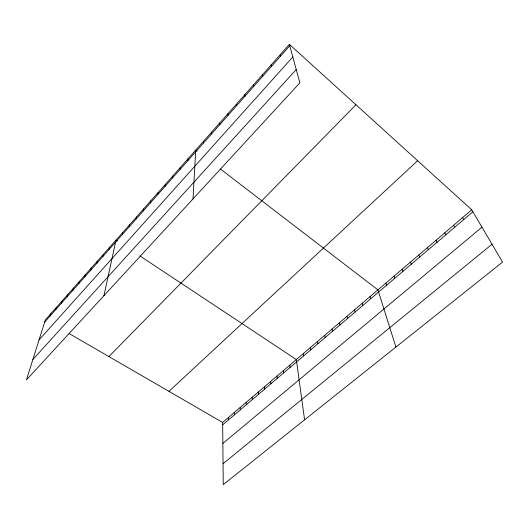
<?xml version="1.0" encoding="UTF-8"?>
<svg xmlns="http://www.w3.org/2000/svg" width="529" height="529" viewBox="0 0 529 529"><rect width="100%" height="100%" fill="white"/><g stroke="black" fill="none" stroke-linecap="round" stroke-linejoin="round"><path stroke-width="0.79" d="M211.613 133.89L211.633 132.138M203.566 142.962L203.632 141.17M192.999 198.937L195.743 150.077L196.973 151.023M187.835 160.704L187.974 158.852M180.138 169.379L180.31 167.501M172.553 177.929L172.758 176.031M165.074 186.367L165.319 184.436M157.702 194.679L157.979 192.721M150.434 202.871L150.739 200.894M143.266 210.952L143.604 208.948M136.198 218.92L136.568 216.897M129.228 226.782L129.625 224.732M122.351 234.532L122.774 232.462M103.935 295.691L116.023 240.093L117.312 240.94M109.245 249.304L109.728 247.202M103.003 256.34L103.512 254.218M96.84 263.29L97.369 261.147M90.757 270.154L91.305 267.991M84.746 276.932L85.321 274.756M78.808 283.623L79.41 281.435M72.949 290.236L73.564 288.027M67.157 296.762L67.798 294.541M61.437 303.216L62.091 300.981M55.783 309.584L56.464 307.342M50.195 315.886L50.896 313.624M289.383 44.35L45.395 319.833L26.45 379.862L299.857 82.855L289.383 44.35L471.729 209.808L502.55 262.106L223.238 484.65L222.663 422.446L471.729 209.808M44.681 322.108L289.773 45.765M39.06 339.902L292.821 56.967M32.877 359.495L296.233 69.53M108.881 356.579L355.971 104.775M168.943 391.348L417.639 160.73M222.683 424.833L472.886 211.772M222.854 443.421L481.972 227.186M223.046 463.721L492.03 244.253M69.035 333.515L222.663 422.446M139.894 255.904L296.333 359.555L304.578 419.841M220.388 168.989L377.931 289.885L395.91 347.07M462.624 217.584L463.735 219.568M453.644 225.248L454.702 227.252M444.783 232.813L445.795 234.836M436.041 240.278L437.007 242.322M427.412 247.645L428.338 249.708M418.895 254.912L419.775 256.995M410.491 262.093L411.331 264.189M402.192 269.175L402.992 271.291M393.999 276.164L394.76 278.3M385.912 283.075L386.633 285.224M370.049 296.617L370.69 298.799M362.259 303.269L362.868 305.458M354.575 309.829L355.144 312.037M346.978 316.316L347.513 318.531M280.205 54.718L280.535 56.18M339.479 322.716L339.982 324.951M332.067 329.045L332.536 331.286M324.746 335.293L325.183 337.548M271.165 64.928L271.45 66.429M317.512 341.469L317.922 343.731M310.371 347.566L310.741 349.848M262.265 74.973L262.503 76.513M303.309 353.597L303.653 355.885M289.819 365.116L290.104 367.417M253.503 84.865L253.689 86.445M283.379 370.611L283.637 372.925M277.004 376.053L277.242 378.374M270.703 381.435L270.914 383.763M244.874 94.612L245.02 96.232M264.467 386.752L264.652 389.093M258.304 392.015L258.463 394.363M236.377 104.206L236.476 105.86M252.207 397.226L252.34 399.58M246.17 402.377L246.283 404.738M240.199 407.475L240.285 409.843M228.006 113.656L228.059 115.348M234.294 412.521L234.36 414.895M228.449 417.507L228.488 419.887M219.76 122.966L219.773 124.685"/></g></svg>
